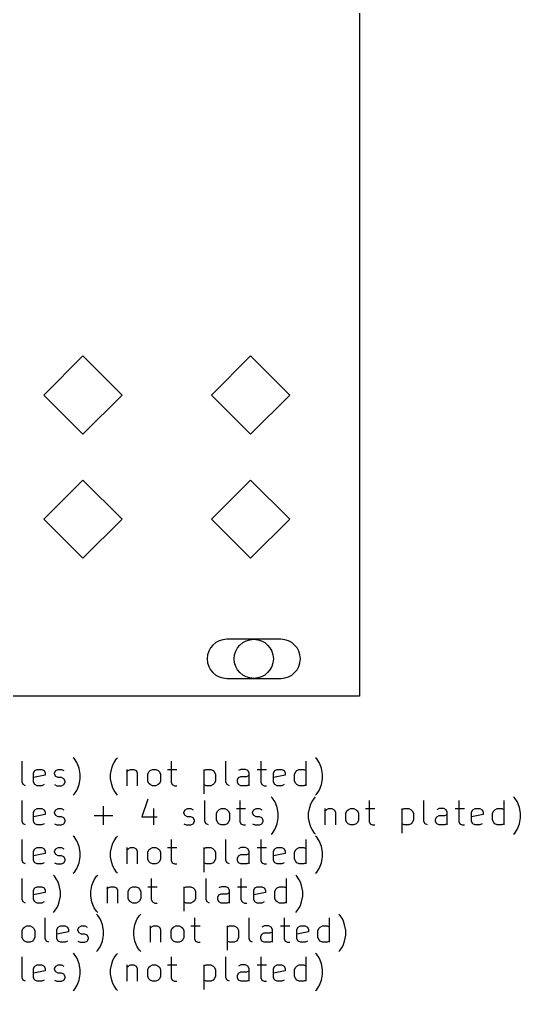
# Model space of a CAD drawing. Extents: x -0.08 to 3.32, y -0.95 to 5.06.
# Drawn here: x 1.706 to 3.319, y -0.949 to 2.18 of the extents above; entities that cross this region are included whole.
import ezdxf

# ---------------------------------------------------------------- set-up
doc = ezdxf.new("R2010")
doc.units = 0
doc.header["$MEASUREMENT"] = 0
doc.layers.add('BLACK', color=7, linetype='CONTINUOUS')

msp = doc.modelspace()

# ---------------------------------------------------------------- linework, layer by layer
at = {"layer": 'BLACK', "linetype": 'CONTINUOUS'}
for p, q in [((2.8, 5.06), (2.8, 0)), ((1.9099, 1.096), (1.7839, 0.97)), ((2.0359, 0.97), (1.9099, 1.096)), ((2.4499, 1.096), (2.3239, 0.97)), ((2.5759, 0.97), (2.4499, 1.096)), ((1.7839, 0.97), (1.9099, 0.844)), ((1.9099, 0.844), (2.0359, 0.97)), ((2.3239, 0.97), (2.4499, 0.844)), ((2.4499, 0.844), (2.5759, 0.97)), ((1.9099, 0.696), (1.7839, 0.57)), ((2.0359, 0.57), (1.9099, 0.696)), ((2.4499, 0.696), (2.3239, 0.57)), ((2.5759, 0.57), (2.4499, 0.696)), ((1.7839, 0.57), (1.9099, 0.444)), ((1.9099, 0.444), (2.0359, 0.57)), ((2.3239, 0.57), (2.4499, 0.444)), ((2.4499, 0.444), (2.5759, 0.57)), ((2.547, 0.183), (2.373, 0.183)), ((2.373, 0.057), (2.547, 0.057)), ((2.8, 0), (0, 0)), ((1.714, -0.2777), (1.714, -0.2102)), ((1.8827, -0.2027), (1.879, -0.199)), ((1.8902, -0.214), (1.8827, -0.2027)), ((1.894, -0.2215), (1.8902, -0.214)), ((2.0064, -0.2215), (2.0102, -0.214)), ((2.0102, -0.214), (2.0177, -0.2027)), ((2.0177, -0.2027), (2.0214, -0.199)), ((2.1939, -0.2102), (2.1939, -0.2777)), ((2.3702, -0.2777), (2.3702, -0.2102)), ((2.4826, -0.2102), (2.4826, -0.2777)), ((2.6289, -0.289), (2.6289, -0.2102)), ((2.6626, -0.2027), (2.6589, -0.199)), ((2.6701, -0.214), (2.6626, -0.2027)), ((2.6739, -0.2215), (2.6701, -0.214)), ((1.7515, -0.2477), (1.7552, -0.2402)), ((1.7515, -0.2777), (1.7515, -0.2477)), ((1.7552, -0.2402), (1.7627, -0.2365)), ((1.7627, -0.2365), (1.7777, -0.2365)), ((1.7777, -0.2365), (1.7852, -0.2402)), ((1.7852, -0.2402), (1.789, -0.2477)), ((1.789, -0.2477), (1.789, -0.2552)), ((1.819, -0.2477), (1.8227, -0.2402)), ((1.819, -0.2515), (1.819, -0.2477)), ((1.8227, -0.2402), (1.8302, -0.2365)), ((1.8302, -0.2365), (1.8415, -0.2365)), ((1.8415, -0.2365), (1.849, -0.2402)), ((1.8977, -0.2327), (1.894, -0.2215)), ((1.9015, -0.2515), (1.8977, -0.2327)), ((1.9989, -0.2515), (2.0027, -0.2327)), ((2.0027, -0.2327), (2.0064, -0.2215)), ((2.0514, -0.2365), (2.0514, -0.289)), ((2.0514, -0.244), (2.0552, -0.2402)), ((2.0552, -0.2402), (2.0627, -0.2365)), ((2.0627, -0.2365), (2.0739, -0.2365)), ((2.0739, -0.2365), (2.0814, -0.2402)), ((2.0814, -0.2402), (2.0852, -0.2477)), ((2.0852, -0.2477), (2.0852, -0.289)), ((2.1189, -0.2515), (2.1227, -0.244)), ((2.1227, -0.244), (2.1264, -0.2402)), ((2.1264, -0.2402), (2.1339, -0.2365)), ((2.1339, -0.2365), (2.1452, -0.2365)), ((2.1452, -0.2365), (2.1527, -0.2402)), ((2.1527, -0.2402), (2.1564, -0.244)), ((2.1564, -0.244), (2.1602, -0.2515)), ((2.1827, -0.2365), (2.2127, -0.2365)), ((2.2989, -0.2365), (2.2989, -0.3152)), ((2.2989, -0.2402), (2.3064, -0.2365)), ((2.3064, -0.2365), (2.3214, -0.2365)), ((2.3214, -0.2365), (2.3289, -0.2402)), ((2.3289, -0.2402), (2.3327, -0.244)), ((2.3327, -0.244), (2.3364, -0.2515)), ((2.4189, -0.2365), (2.4114, -0.2402)), ((2.4339, -0.2365), (2.4189, -0.2365)), ((2.4414, -0.2402), (2.4339, -0.2365)), ((2.4451, -0.2477), (2.4414, -0.2402)), ((2.4451, -0.289), (2.4451, -0.2477)), ((2.4714, -0.2365), (2.5014, -0.2365)), ((2.5239, -0.2477), (2.5276, -0.2402)), ((2.5239, -0.2777), (2.5239, -0.2477)), ((2.5276, -0.2402), (2.5351, -0.2365)), ((2.5351, -0.2365), (2.5501, -0.2365)), ((2.5501, -0.2365), (2.5576, -0.2402)), ((2.5576, -0.2402), (2.5614, -0.2477)), ((2.5614, -0.2477), (2.5614, -0.2552)), ((2.5914, -0.2515), (2.5951, -0.244)), ((2.5951, -0.244), (2.5989, -0.2402)), ((2.5989, -0.2402), (2.6064, -0.2365)), ((2.6064, -0.2365), (2.6214, -0.2365)), ((2.6214, -0.2365), (2.6289, -0.2402)), ((2.6776, -0.2327), (2.6739, -0.2215)), ((2.6814, -0.2515), (2.6776, -0.2327)), ((1.7177, -0.2852), (1.714, -0.2777)), ((1.789, -0.2552), (1.7515, -0.2627)), ((1.7552, -0.2852), (1.7515, -0.2777)), ((1.8227, -0.259), (1.819, -0.2515)), ((1.8302, -0.2627), (1.8227, -0.259)), ((1.8415, -0.2627), (1.8302, -0.2627)), ((1.849, -0.2665), (1.8415, -0.2627)), ((1.8527, -0.274), (1.849, -0.2665)), ((1.849, -0.2852), (1.8527, -0.2777)), ((1.8527, -0.2777), (1.8527, -0.274)), ((1.8977, -0.2852), (1.9015, -0.2665)), ((1.9015, -0.2665), (1.9015, -0.2515)), ((1.9989, -0.2665), (1.9989, -0.2515)), ((2.0027, -0.2852), (1.9989, -0.2665)), ((2.1189, -0.274), (2.1189, -0.2515)), ((2.1227, -0.2815), (2.1189, -0.274)), ((2.1264, -0.2852), (2.1227, -0.2815)), ((2.1564, -0.2815), (2.1527, -0.2852)), ((2.1602, -0.274), (2.1564, -0.2815)), ((2.1602, -0.2515), (2.1602, -0.274)), ((2.1939, -0.2777), (2.1977, -0.2852)), ((2.3327, -0.2815), (2.3289, -0.2852)), ((2.3364, -0.274), (2.3327, -0.2815)), ((2.3364, -0.2515), (2.3364, -0.274)), ((2.3739, -0.2852), (2.3702, -0.2777)), ((2.4076, -0.2702), (2.4114, -0.2627)), ((2.4076, -0.2777), (2.4076, -0.2702)), ((2.4114, -0.2852), (2.4076, -0.2777)), ((2.4114, -0.2627), (2.4189, -0.259)), ((2.4189, -0.259), (2.4376, -0.259)), ((2.4376, -0.259), (2.4451, -0.2552)), ((2.4826, -0.2777), (2.4864, -0.2852)), ((2.5614, -0.2552), (2.5239, -0.2627)), ((2.5276, -0.2852), (2.5239, -0.2777)), ((2.5914, -0.274), (2.5914, -0.2515)), ((2.5951, -0.2815), (2.5914, -0.274)), ((2.5989, -0.2852), (2.5951, -0.2815)), ((2.6776, -0.2852), (2.6814, -0.2665)), ((2.6814, -0.2665), (2.6814, -0.2515)), ((1.7252, -0.289), (1.7177, -0.2852)), ((1.7627, -0.289), (1.7552, -0.2852)), ((1.7777, -0.289), (1.7627, -0.289)), ((1.7852, -0.2852), (1.7777, -0.289)), ((1.819, -0.2852), (1.8265, -0.289)), ((1.8265, -0.289), (1.8415, -0.289)), ((1.8415, -0.289), (1.849, -0.2852)), ((1.8827, -0.3152), (1.8902, -0.304)), ((1.8902, -0.304), (1.894, -0.2965)), ((1.894, -0.2965), (1.8977, -0.2852)), ((2.0064, -0.2965), (2.0027, -0.2852)), ((2.0102, -0.304), (2.0064, -0.2965)), ((2.0177, -0.3152), (2.0102, -0.304)), ((2.1339, -0.289), (2.1264, -0.2852)), ((2.1452, -0.289), (2.1339, -0.289)), ((2.1527, -0.2852), (2.1452, -0.289)), ((2.1977, -0.2852), (2.2052, -0.289)), ((2.2052, -0.289), (2.2127, -0.289)), ((2.3064, -0.289), (2.2989, -0.2852)), ((2.3214, -0.289), (2.3064, -0.289)), ((2.3289, -0.2852), (2.3214, -0.289)), ((2.3814, -0.289), (2.3739, -0.2852)), ((2.4189, -0.289), (2.4114, -0.2852)), ((2.4376, -0.289), (2.4189, -0.289)), ((2.4451, -0.2852), (2.4376, -0.289)), ((2.4864, -0.2852), (2.4939, -0.289)), ((2.4939, -0.289), (2.5014, -0.289)), ((2.5351, -0.289), (2.5276, -0.2852)), ((2.5501, -0.289), (2.5351, -0.289)), ((2.5576, -0.2852), (2.5501, -0.289)), ((2.6064, -0.289), (2.5989, -0.2852)), ((2.6214, -0.289), (2.6064, -0.289)), ((2.6289, -0.2852), (2.6214, -0.289)), ((2.6626, -0.3152), (2.6701, -0.304)), ((2.6701, -0.304), (2.6739, -0.2965)), ((2.6739, -0.2965), (2.6776, -0.2852)), ((1.714, -0.4037), (1.714, -0.3362)), ((1.879, -0.319), (1.8827, -0.3152)), ((2.0214, -0.319), (2.0177, -0.3152)), ((2.1189, -0.3325), (2.1002, -0.3887)), ((2.3027, -0.4037), (2.3027, -0.3362)), ((2.4151, -0.3362), (2.4151, -0.4037)), ((2.5201, -0.3287), (2.5164, -0.325)), ((2.5276, -0.34), (2.5201, -0.3287)), ((2.5314, -0.3475), (2.5276, -0.34)), ((2.6439, -0.3475), (2.6476, -0.34)), ((2.6476, -0.34), (2.6551, -0.3287)), ((2.6551, -0.3287), (2.6589, -0.325)), ((2.6589, -0.319), (2.6626, -0.3152)), ((2.8313, -0.3362), (2.8313, -0.4037)), ((3.0076, -0.4037), (3.0076, -0.3362)), ((3.1201, -0.3362), (3.1201, -0.4037)), ((3.2663, -0.415), (3.2663, -0.3362)), ((3.3, -0.3287), (3.2963, -0.325)), ((3.3075, -0.34), (3.3, -0.3287)), ((3.3113, -0.3475), (3.3075, -0.34)), ((1.7515, -0.3737), (1.7552, -0.3662)), ((1.7515, -0.4037), (1.7515, -0.3737)), ((1.7552, -0.3662), (1.7627, -0.3625)), ((1.7627, -0.3625), (1.7777, -0.3625)), ((1.7777, -0.3625), (1.7852, -0.3662)), ((1.7852, -0.3662), (1.789, -0.3737)), ((1.789, -0.3737), (1.789, -0.3812)), ((1.819, -0.3737), (1.8227, -0.3662)), ((1.819, -0.3775), (1.819, -0.3737)), ((1.8227, -0.3662), (1.8302, -0.3625)), ((1.8302, -0.3625), (1.8415, -0.3625)), ((1.8415, -0.3625), (1.849, -0.3662)), ((1.9764, -0.415), (1.9764, -0.355)), ((2.1377, -0.3625), (2.1377, -0.415)), ((2.2352, -0.3737), (2.2389, -0.3662)), ((2.2352, -0.3775), (2.2352, -0.3737)), ((2.2389, -0.3662), (2.2464, -0.3625)), ((2.2464, -0.3625), (2.2577, -0.3625)), ((2.2577, -0.3625), (2.2652, -0.3662)), ((2.3402, -0.3775), (2.3439, -0.37)), ((2.3439, -0.37), (2.3477, -0.3662)), ((2.3477, -0.3662), (2.3552, -0.3625)), ((2.3552, -0.3625), (2.3664, -0.3625)), ((2.3664, -0.3625), (2.3739, -0.3662)), ((2.3739, -0.3662), (2.3776, -0.37)), ((2.3776, -0.37), (2.3814, -0.3775)), ((2.4039, -0.3625), (2.4339, -0.3625)), ((2.4564, -0.3737), (2.4601, -0.3662)), ((2.4564, -0.3775), (2.4564, -0.3737)), ((2.4601, -0.3662), (2.4676, -0.3625)), ((2.4676, -0.3625), (2.4789, -0.3625)), ((2.4789, -0.3625), (2.4864, -0.3662)), ((2.5351, -0.3587), (2.5314, -0.3475)), ((2.5389, -0.3775), (2.5351, -0.3587)), ((2.6364, -0.3775), (2.6401, -0.3587)), ((2.6401, -0.3587), (2.6439, -0.3475)), ((2.6889, -0.3625), (2.6889, -0.415)), ((2.6889, -0.37), (2.6926, -0.3662)), ((2.6926, -0.3662), (2.7001, -0.3625)), ((2.7001, -0.3625), (2.7114, -0.3625)), ((2.7114, -0.3625), (2.7189, -0.3662)), ((2.7189, -0.3662), (2.7226, -0.3737)), ((2.7226, -0.3737), (2.7226, -0.415)), ((2.7564, -0.3775), (2.7601, -0.37)), ((2.7601, -0.37), (2.7639, -0.3662)), ((2.7639, -0.3662), (2.7714, -0.3625)), ((2.7714, -0.3625), (2.7826, -0.3625)), ((2.7826, -0.3625), (2.7901, -0.3662)), ((2.7901, -0.3662), (2.7938, -0.37)), ((2.7938, -0.37), (2.7976, -0.3775)), ((2.8201, -0.3625), (2.8501, -0.3625)), ((2.9363, -0.3625), (2.9363, -0.4412)), ((2.9363, -0.3662), (2.9438, -0.3625)), ((2.9438, -0.3625), (2.9588, -0.3625)), ((2.9588, -0.3625), (2.9663, -0.3662)), ((2.9663, -0.3662), (2.9701, -0.37)), ((2.9701, -0.37), (2.9738, -0.3775)), ((3.0563, -0.3625), (3.0488, -0.3662)), ((3.0713, -0.3625), (3.0563, -0.3625)), ((3.0788, -0.3662), (3.0713, -0.3625)), ((3.0826, -0.3737), (3.0788, -0.3662)), ((3.0826, -0.415), (3.0826, -0.3737)), ((3.1088, -0.3625), (3.1388, -0.3625)), ((3.1613, -0.3737), (3.1651, -0.3662)), ((3.1613, -0.4037), (3.1613, -0.3737)), ((3.1651, -0.3662), (3.1726, -0.3625)), ((3.1726, -0.3625), (3.1875, -0.3625)), ((3.1875, -0.3625), (3.195, -0.3662)), ((3.195, -0.3662), (3.1988, -0.3737)), ((3.1988, -0.3737), (3.1988, -0.3812)), ((3.2288, -0.3775), (3.2325, -0.37)), ((3.2325, -0.37), (3.2363, -0.3662)), ((3.2363, -0.3662), (3.2438, -0.3625)), ((3.2438, -0.3625), (3.2588, -0.3625)), ((3.2588, -0.3625), (3.2663, -0.3662)), ((3.315, -0.3587), (3.3113, -0.3475)), ((3.3188, -0.3775), (3.315, -0.3587)), ((1.7177, -0.4112), (1.714, -0.4037)), ((1.789, -0.3812), (1.7515, -0.3887)), ((1.7552, -0.4112), (1.7515, -0.4037)), ((1.8227, -0.385), (1.819, -0.3775)), ((1.8302, -0.3887), (1.8227, -0.385)), ((1.8415, -0.3887), (1.8302, -0.3887)), ((1.849, -0.3925), (1.8415, -0.3887)), ((1.8527, -0.4), (1.849, -0.3925)), ((1.849, -0.4112), (1.8527, -0.4037)), ((1.8527, -0.4037), (1.8527, -0.4)), ((1.9465, -0.385), (2.0064, -0.385)), ((2.1002, -0.3887), (2.1489, -0.3887)), ((2.2389, -0.385), (2.2352, -0.3775)), ((2.2464, -0.3887), (2.2389, -0.385)), ((2.2577, -0.3887), (2.2464, -0.3887)), ((2.2652, -0.3925), (2.2577, -0.3887)), ((2.2689, -0.4), (2.2652, -0.3925)), ((2.2652, -0.4112), (2.2689, -0.4037)), ((2.2689, -0.4037), (2.2689, -0.4)), ((2.3064, -0.4112), (2.3027, -0.4037)), ((2.3402, -0.4), (2.3402, -0.3775)), ((2.3439, -0.4075), (2.3402, -0.4)), ((2.3814, -0.4), (2.3776, -0.4075)), ((2.3814, -0.3775), (2.3814, -0.4)), ((2.4151, -0.4037), (2.4189, -0.4112)), ((2.4601, -0.385), (2.4564, -0.3775)), ((2.4676, -0.3887), (2.4601, -0.385)), ((2.4789, -0.3887), (2.4676, -0.3887)), ((2.4864, -0.3925), (2.4789, -0.3887)), ((2.4901, -0.4), (2.4864, -0.3925)), ((2.4864, -0.4112), (2.4901, -0.4037)), ((2.4901, -0.4037), (2.4901, -0.4)), ((2.5351, -0.4112), (2.5389, -0.3925)), ((2.5389, -0.3925), (2.5389, -0.3775)), ((2.6364, -0.3925), (2.6364, -0.3775)), ((2.6401, -0.4112), (2.6364, -0.3925)), ((2.7564, -0.4), (2.7564, -0.3775)), ((2.7601, -0.4075), (2.7564, -0.4)), ((2.7976, -0.4), (2.7938, -0.4075)), ((2.7976, -0.3775), (2.7976, -0.4)), ((2.8313, -0.4037), (2.8351, -0.4112)), ((2.9738, -0.4), (2.9701, -0.4075)), ((2.9738, -0.3775), (2.9738, -0.4)), ((3.0113, -0.4112), (3.0076, -0.4037)), ((3.0451, -0.3962), (3.0488, -0.3887)), ((3.0451, -0.4037), (3.0451, -0.3962)), ((3.0488, -0.4112), (3.0451, -0.4037)), ((3.0488, -0.3887), (3.0563, -0.385)), ((3.0563, -0.385), (3.0751, -0.385)), ((3.0751, -0.385), (3.0826, -0.3812)), ((3.1201, -0.4037), (3.1238, -0.4112)), ((3.1988, -0.3812), (3.1613, -0.3887)), ((3.1651, -0.4112), (3.1613, -0.4037)), ((3.2288, -0.4), (3.2288, -0.3775)), ((3.2325, -0.4075), (3.2288, -0.4)), ((3.315, -0.4112), (3.3188, -0.3925)), ((3.3188, -0.3925), (3.3188, -0.3775)), ((1.7252, -0.415), (1.7177, -0.4112)), ((1.7627, -0.415), (1.7552, -0.4112)), ((1.7777, -0.415), (1.7627, -0.415)), ((1.7852, -0.4112), (1.7777, -0.415)), ((1.819, -0.4112), (1.8265, -0.415)), ((1.8265, -0.415), (1.8415, -0.415)), ((1.8415, -0.415), (1.849, -0.4112)), ((2.2352, -0.4112), (2.2427, -0.415)), ((2.2427, -0.415), (2.2577, -0.415)), ((2.2577, -0.415), (2.2652, -0.4112)), ((2.3139, -0.415), (2.3064, -0.4112)), ((2.3477, -0.4112), (2.3439, -0.4075)), ((2.3552, -0.415), (2.3477, -0.4112)), ((2.3664, -0.415), (2.3552, -0.415)), ((2.3739, -0.4112), (2.3664, -0.415)), ((2.3776, -0.4075), (2.3739, -0.4112)), ((2.4189, -0.4112), (2.4264, -0.415)), ((2.4264, -0.415), (2.4339, -0.415)), ((2.4564, -0.4112), (2.4639, -0.415)), ((2.4639, -0.415), (2.4789, -0.415)), ((2.4789, -0.415), (2.4864, -0.4112)), ((2.5201, -0.4412), (2.5276, -0.43)), ((2.5276, -0.43), (2.5314, -0.4225)), ((2.5314, -0.4225), (2.5351, -0.4112)), ((2.6439, -0.4225), (2.6401, -0.4112)), ((2.6476, -0.43), (2.6439, -0.4225)), ((2.6551, -0.4412), (2.6476, -0.43)), ((2.7639, -0.4112), (2.7601, -0.4075)), ((2.7714, -0.415), (2.7639, -0.4112)), ((2.7826, -0.415), (2.7714, -0.415)), ((2.7901, -0.4112), (2.7826, -0.415)), ((2.7938, -0.4075), (2.7901, -0.4112)), ((2.8351, -0.4112), (2.8426, -0.415)), ((2.8426, -0.415), (2.8501, -0.415)), ((2.9438, -0.415), (2.9363, -0.4112)), ((2.9588, -0.415), (2.9438, -0.415)), ((2.9663, -0.4112), (2.9588, -0.415)), ((2.9701, -0.4075), (2.9663, -0.4112)), ((3.0188, -0.415), (3.0113, -0.4112)), ((3.0563, -0.415), (3.0488, -0.4112)), ((3.0751, -0.415), (3.0563, -0.415)), ((3.0826, -0.4112), (3.0751, -0.415)), ((3.1238, -0.4112), (3.1313, -0.415)), ((3.1313, -0.415), (3.1388, -0.415)), ((3.1726, -0.415), (3.1651, -0.4112)), ((3.1875, -0.415), (3.1726, -0.415)), ((3.195, -0.4112), (3.1875, -0.415)), ((3.2363, -0.4112), (3.2325, -0.4075)), ((3.2438, -0.415), (3.2363, -0.4112)), ((3.2588, -0.415), (3.2438, -0.415)), ((3.2663, -0.4112), (3.2588, -0.415)), ((3.3, -0.4412), (3.3075, -0.43)), ((3.3075, -0.43), (3.3113, -0.4225)), ((3.3113, -0.4225), (3.315, -0.4112)), ((1.714, -0.5297), (1.714, -0.4622)), ((1.8827, -0.4547), (1.879, -0.4509)), ((1.8902, -0.4659), (1.8827, -0.4547)), ((1.894, -0.4734), (1.8902, -0.4659)), ((2.0064, -0.4734), (2.0102, -0.4659)), ((2.0102, -0.4659), (2.0177, -0.4547)), ((2.0177, -0.4547), (2.0214, -0.4509)), ((2.1939, -0.4622), (2.1939, -0.5297)), ((2.3702, -0.5297), (2.3702, -0.4622)), ((2.4826, -0.4622), (2.4826, -0.5297)), ((2.5164, -0.445), (2.5201, -0.4412)), ((2.6289, -0.5409), (2.6289, -0.4622)), ((2.6589, -0.445), (2.6551, -0.4412)), ((2.6626, -0.4547), (2.6589, -0.4509)), ((2.6701, -0.4659), (2.6626, -0.4547)), ((2.6739, -0.4734), (2.6701, -0.4659)), ((3.2963, -0.445), (3.3, -0.4412)), ((1.7515, -0.4997), (1.7552, -0.4922)), ((1.7515, -0.5297), (1.7515, -0.4997)), ((1.7552, -0.4922), (1.7627, -0.4884)), ((1.7627, -0.4884), (1.7777, -0.4884)), ((1.7777, -0.4884), (1.7852, -0.4922)), ((1.7852, -0.4922), (1.789, -0.4997)), ((1.789, -0.4997), (1.789, -0.5072)), ((1.819, -0.4997), (1.8227, -0.4922)), ((1.819, -0.5034), (1.819, -0.4997)), ((1.8227, -0.4922), (1.8302, -0.4884)), ((1.8302, -0.4884), (1.8415, -0.4884)), ((1.8415, -0.4884), (1.849, -0.4922)), ((1.8977, -0.4847), (1.894, -0.4734)), ((1.9015, -0.5034), (1.8977, -0.4847)), ((1.9989, -0.5034), (2.0027, -0.4847)), ((2.0027, -0.4847), (2.0064, -0.4734)), ((2.0514, -0.4884), (2.0514, -0.5409)), ((2.0514, -0.4959), (2.0552, -0.4922)), ((2.0552, -0.4922), (2.0627, -0.4884)), ((2.0627, -0.4884), (2.0739, -0.4884)), ((2.0739, -0.4884), (2.0814, -0.4922)), ((2.0814, -0.4922), (2.0852, -0.4997)), ((2.0852, -0.4997), (2.0852, -0.5409)), ((2.1189, -0.5034), (2.1227, -0.4959)), ((2.1227, -0.4959), (2.1264, -0.4922)), ((2.1264, -0.4922), (2.1339, -0.4884)), ((2.1339, -0.4884), (2.1452, -0.4884)), ((2.1452, -0.4884), (2.1527, -0.4922)), ((2.1527, -0.4922), (2.1564, -0.4959)), ((2.1564, -0.4959), (2.1602, -0.5034)), ((2.1827, -0.4884), (2.2127, -0.4884)), ((2.2989, -0.4884), (2.2989, -0.5672)), ((2.2989, -0.4922), (2.3064, -0.4884)), ((2.3064, -0.4884), (2.3214, -0.4884)), ((2.3214, -0.4884), (2.3289, -0.4922)), ((2.3289, -0.4922), (2.3327, -0.4959)), ((2.3327, -0.4959), (2.3364, -0.5034)), ((2.4189, -0.4884), (2.4114, -0.4922)), ((2.4339, -0.4884), (2.4189, -0.4884)), ((2.4414, -0.4922), (2.4339, -0.4884)), ((2.4451, -0.4997), (2.4414, -0.4922)), ((2.4451, -0.5409), (2.4451, -0.4997)), ((2.4714, -0.4884), (2.5014, -0.4884)), ((2.5239, -0.4997), (2.5276, -0.4922)), ((2.5239, -0.5297), (2.5239, -0.4997)), ((2.5276, -0.4922), (2.5351, -0.4884)), ((2.5351, -0.4884), (2.5501, -0.4884)), ((2.5501, -0.4884), (2.5576, -0.4922)), ((2.5576, -0.4922), (2.5614, -0.4997)), ((2.5614, -0.4997), (2.5614, -0.5072)), ((2.5914, -0.5034), (2.5951, -0.4959)), ((2.5951, -0.4959), (2.5989, -0.4922)), ((2.5989, -0.4922), (2.6064, -0.4884)), ((2.6064, -0.4884), (2.6214, -0.4884)), ((2.6214, -0.4884), (2.6289, -0.4922)), ((2.6776, -0.4847), (2.6739, -0.4734)), ((2.6814, -0.5034), (2.6776, -0.4847)), ((1.7177, -0.5372), (1.714, -0.5297)), ((1.789, -0.5072), (1.7515, -0.5147)), ((1.7552, -0.5372), (1.7515, -0.5297)), ((1.8227, -0.5109), (1.819, -0.5034)), ((1.8302, -0.5147), (1.8227, -0.5109)), ((1.8415, -0.5147), (1.8302, -0.5147)), ((1.849, -0.5184), (1.8415, -0.5147)), ((1.8527, -0.5259), (1.849, -0.5184)), ((1.849, -0.5372), (1.8527, -0.5297)), ((1.8527, -0.5297), (1.8527, -0.5259)), ((1.8977, -0.5372), (1.9015, -0.5184)), ((1.9015, -0.5184), (1.9015, -0.5034)), ((1.9989, -0.5184), (1.9989, -0.5034)), ((2.0027, -0.5372), (1.9989, -0.5184)), ((2.1189, -0.5259), (2.1189, -0.5034)), ((2.1227, -0.5334), (2.1189, -0.5259)), ((2.1602, -0.5259), (2.1564, -0.5334)), ((2.1602, -0.5034), (2.1602, -0.5259)), ((2.1939, -0.5297), (2.1977, -0.5372)), ((2.3364, -0.5259), (2.3327, -0.5334)), ((2.3364, -0.5034), (2.3364, -0.5259)), ((2.3739, -0.5372), (2.3702, -0.5297)), ((2.4076, -0.5222), (2.4114, -0.5147)), ((2.4076, -0.5297), (2.4076, -0.5222)), ((2.4114, -0.5372), (2.4076, -0.5297)), ((2.4114, -0.5147), (2.4189, -0.5109)), ((2.4189, -0.5109), (2.4376, -0.5109)), ((2.4376, -0.5109), (2.4451, -0.5072)), ((2.4826, -0.5297), (2.4864, -0.5372)), ((2.5614, -0.5072), (2.5239, -0.5147)), ((2.5276, -0.5372), (2.5239, -0.5297)), ((2.5914, -0.5259), (2.5914, -0.5034)), ((2.5951, -0.5334), (2.5914, -0.5259)), ((2.6776, -0.5372), (2.6814, -0.5184)), ((2.6814, -0.5184), (2.6814, -0.5034)), ((1.7252, -0.5409), (1.7177, -0.5372)), ((1.7627, -0.5409), (1.7552, -0.5372)), ((1.7777, -0.5409), (1.7627, -0.5409)), ((1.7852, -0.5372), (1.7777, -0.5409)), ((1.819, -0.5372), (1.8265, -0.5409)), ((1.8265, -0.5409), (1.8415, -0.5409)), ((1.8415, -0.5409), (1.849, -0.5372)), ((1.8827, -0.5672), (1.8902, -0.5559)), ((1.8902, -0.5559), (1.894, -0.5484)), ((1.894, -0.5484), (1.8977, -0.5372)), ((2.0064, -0.5484), (2.0027, -0.5372)), ((2.0102, -0.5559), (2.0064, -0.5484)), ((2.0177, -0.5672), (2.0102, -0.5559)), ((2.1264, -0.5372), (2.1227, -0.5334)), ((2.1339, -0.5409), (2.1264, -0.5372)), ((2.1452, -0.5409), (2.1339, -0.5409)), ((2.1527, -0.5372), (2.1452, -0.5409)), ((2.1564, -0.5334), (2.1527, -0.5372)), ((2.1977, -0.5372), (2.2052, -0.5409)), ((2.2052, -0.5409), (2.2127, -0.5409)), ((2.3064, -0.5409), (2.2989, -0.5372)), ((2.3214, -0.5409), (2.3064, -0.5409)), ((2.3289, -0.5372), (2.3214, -0.5409)), ((2.3327, -0.5334), (2.3289, -0.5372)), ((2.3814, -0.5409), (2.3739, -0.5372)), ((2.4189, -0.5409), (2.4114, -0.5372)), ((2.4376, -0.5409), (2.4189, -0.5409)), ((2.4451, -0.5372), (2.4376, -0.5409)), ((2.4864, -0.5372), (2.4939, -0.5409)), ((2.4939, -0.5409), (2.5014, -0.5409)), ((2.5351, -0.5409), (2.5276, -0.5372)), ((2.5501, -0.5409), (2.5351, -0.5409)), ((2.5576, -0.5372), (2.5501, -0.5409)), ((2.5989, -0.5372), (2.5951, -0.5334)), ((2.6064, -0.5409), (2.5989, -0.5372)), ((2.6214, -0.5409), (2.6064, -0.5409)), ((2.6289, -0.5372), (2.6214, -0.5409)), ((2.6626, -0.5672), (2.6701, -0.5559)), ((2.6701, -0.5559), (2.6739, -0.5484)), ((2.6739, -0.5484), (2.6776, -0.5372)), ((1.714, -0.6557), (1.714, -0.5882)), ((1.819, -0.5807), (1.8152, -0.5769)), ((1.8265, -0.5919), (1.819, -0.5807)), ((1.8302, -0.5994), (1.8265, -0.5919)), ((1.879, -0.5709), (1.8827, -0.5672)), ((1.9427, -0.5994), (1.9465, -0.5919)), ((1.9465, -0.5919), (1.954, -0.5807)), ((1.954, -0.5807), (1.9577, -0.5769)), ((2.0214, -0.5709), (2.0177, -0.5672)), ((2.1302, -0.5882), (2.1302, -0.6557)), ((2.3064, -0.6557), (2.3064, -0.5882)), ((2.4189, -0.5882), (2.4189, -0.6557)), ((2.5651, -0.6669), (2.5651, -0.5882)), ((2.5989, -0.5807), (2.5951, -0.5769)), ((2.6064, -0.5919), (2.5989, -0.5807)), ((2.6101, -0.5994), (2.6064, -0.5919)), ((2.6589, -0.5709), (2.6626, -0.5672)), ((1.7515, -0.6257), (1.7552, -0.6182)), ((1.7515, -0.6557), (1.7515, -0.6257)), ((1.7552, -0.6182), (1.7627, -0.6144)), ((1.7627, -0.6144), (1.7777, -0.6144)), ((1.7777, -0.6144), (1.7852, -0.6182)), ((1.7852, -0.6182), (1.789, -0.6257)), ((1.789, -0.6257), (1.789, -0.6332)), ((1.834, -0.6107), (1.8302, -0.5994)), ((1.8377, -0.6294), (1.834, -0.6107)), ((1.9352, -0.6294), (1.939, -0.6107)), ((1.939, -0.6107), (1.9427, -0.5994)), ((1.9877, -0.6144), (1.9877, -0.6669)), ((1.9877, -0.6219), (1.9914, -0.6182)), ((1.9914, -0.6182), (1.9989, -0.6144)), ((1.9989, -0.6144), (2.0102, -0.6144)), ((2.0102, -0.6144), (2.0177, -0.6182)), ((2.0177, -0.6182), (2.0214, -0.6257)), ((2.0214, -0.6257), (2.0214, -0.6669)), ((2.0552, -0.6294), (2.0589, -0.6219)), ((2.0589, -0.6219), (2.0627, -0.6182)), ((2.0627, -0.6182), (2.0702, -0.6144)), ((2.0702, -0.6144), (2.0814, -0.6144)), ((2.0814, -0.6144), (2.0889, -0.6182)), ((2.0889, -0.6182), (2.0927, -0.6219)), ((2.0927, -0.6219), (2.0964, -0.6294)), ((2.1189, -0.6144), (2.1489, -0.6144)), ((2.2352, -0.6144), (2.2352, -0.6932)), ((2.2352, -0.6182), (2.2427, -0.6144)), ((2.2427, -0.6144), (2.2577, -0.6144)), ((2.2577, -0.6144), (2.2652, -0.6182)), ((2.2652, -0.6182), (2.2689, -0.6219)), ((2.2689, -0.6219), (2.2727, -0.6294)), ((2.3552, -0.6144), (2.3477, -0.6182)), ((2.3702, -0.6144), (2.3552, -0.6144)), ((2.3776, -0.6182), (2.3702, -0.6144)), ((2.3814, -0.6257), (2.3776, -0.6182)), ((2.3814, -0.6669), (2.3814, -0.6257)), ((2.4076, -0.6144), (2.4376, -0.6144)), ((2.4601, -0.6257), (2.4639, -0.6182)), ((2.4601, -0.6557), (2.4601, -0.6257)), ((2.4639, -0.6182), (2.4714, -0.6144)), ((2.4714, -0.6144), (2.4864, -0.6144)), ((2.4864, -0.6144), (2.4939, -0.6182)), ((2.4939, -0.6182), (2.4976, -0.6257)), ((2.4976, -0.6257), (2.4976, -0.6332)), ((2.5276, -0.6294), (2.5314, -0.6219)), ((2.5314, -0.6219), (2.5351, -0.6182)), ((2.5351, -0.6182), (2.5426, -0.6144)), ((2.5426, -0.6144), (2.5576, -0.6144)), ((2.5576, -0.6144), (2.5651, -0.6182)), ((2.6139, -0.6107), (2.6101, -0.5994)), ((2.6176, -0.6294), (2.6139, -0.6107)), ((1.7177, -0.6632), (1.714, -0.6557)), ((1.789, -0.6332), (1.7515, -0.6407)), ((1.7552, -0.6632), (1.7515, -0.6557)), ((1.834, -0.6632), (1.8377, -0.6444)), ((1.8377, -0.6444), (1.8377, -0.6294)), ((1.9352, -0.6444), (1.9352, -0.6294)), ((1.939, -0.6632), (1.9352, -0.6444)), ((2.0552, -0.6519), (2.0552, -0.6294)), ((2.0589, -0.6594), (2.0552, -0.6519)), ((2.0964, -0.6519), (2.0927, -0.6594)), ((2.0964, -0.6294), (2.0964, -0.6519)), ((2.1302, -0.6557), (2.1339, -0.6632)), ((2.2727, -0.6519), (2.2689, -0.6594)), ((2.2727, -0.6294), (2.2727, -0.6519)), ((2.3102, -0.6632), (2.3064, -0.6557)), ((2.3439, -0.6482), (2.3477, -0.6407)), ((2.3439, -0.6557), (2.3439, -0.6482)), ((2.3477, -0.6632), (2.3439, -0.6557)), ((2.3477, -0.6407), (2.3552, -0.6369)), ((2.3552, -0.6369), (2.3739, -0.6369)), ((2.3739, -0.6369), (2.3814, -0.6332)), ((2.4189, -0.6557), (2.4226, -0.6632)), ((2.4976, -0.6332), (2.4601, -0.6407)), ((2.4639, -0.6632), (2.4601, -0.6557)), ((2.5276, -0.6519), (2.5276, -0.6294)), ((2.5314, -0.6594), (2.5276, -0.6519)), ((2.6139, -0.6632), (2.6176, -0.6444)), ((2.6176, -0.6444), (2.6176, -0.6294)), ((1.7252, -0.6669), (1.7177, -0.6632)), ((1.7627, -0.6669), (1.7552, -0.6632)), ((1.7777, -0.6669), (1.7627, -0.6669)), ((1.7852, -0.6632), (1.7777, -0.6669)), ((1.819, -0.6932), (1.8265, -0.6819)), ((1.8265, -0.6819), (1.8302, -0.6744)), ((1.8302, -0.6744), (1.834, -0.6632)), ((1.9427, -0.6744), (1.939, -0.6632)), ((1.9465, -0.6819), (1.9427, -0.6744)), ((1.954, -0.6932), (1.9465, -0.6819)), ((2.0627, -0.6632), (2.0589, -0.6594)), ((2.0702, -0.6669), (2.0627, -0.6632)), ((2.0814, -0.6669), (2.0702, -0.6669)), ((2.0889, -0.6632), (2.0814, -0.6669)), ((2.0927, -0.6594), (2.0889, -0.6632)), ((2.1339, -0.6632), (2.1414, -0.6669)), ((2.1414, -0.6669), (2.1489, -0.6669)), ((2.2427, -0.6669), (2.2352, -0.6632)), ((2.2577, -0.6669), (2.2427, -0.6669)), ((2.2652, -0.6632), (2.2577, -0.6669)), ((2.2689, -0.6594), (2.2652, -0.6632)), ((2.3177, -0.6669), (2.3102, -0.6632)), ((2.3552, -0.6669), (2.3477, -0.6632)), ((2.3739, -0.6669), (2.3552, -0.6669)), ((2.3814, -0.6632), (2.3739, -0.6669)), ((2.4226, -0.6632), (2.4301, -0.6669)), ((2.4301, -0.6669), (2.4376, -0.6669)), ((2.4714, -0.6669), (2.4639, -0.6632)), ((2.4864, -0.6669), (2.4714, -0.6669)), ((2.4939, -0.6632), (2.4864, -0.6669)), ((2.5351, -0.6632), (2.5314, -0.6594)), ((2.5426, -0.6669), (2.5351, -0.6632)), ((2.5576, -0.6669), (2.5426, -0.6669)), ((2.5651, -0.6632), (2.5576, -0.6669)), ((2.5989, -0.6932), (2.6064, -0.6819)), ((2.6064, -0.6819), (2.6101, -0.6744)), ((2.6101, -0.6744), (2.6139, -0.6632)), ((1.789, -0.7817), (1.789, -0.7142)), ((1.8152, -0.6969), (1.819, -0.6932)), ((1.9577, -0.6969), (1.954, -0.6932)), ((1.9577, -0.7067), (1.954, -0.7029)), ((1.9652, -0.7179), (1.9577, -0.7067)), ((1.969, -0.7254), (1.9652, -0.7179)), ((2.0814, -0.7254), (2.0852, -0.7179)), ((2.0852, -0.7179), (2.0927, -0.7067)), ((2.0927, -0.7067), (2.0964, -0.7029)), ((2.2689, -0.7142), (2.2689, -0.7817)), ((2.4451, -0.7817), (2.4451, -0.7142)), ((2.5576, -0.7142), (2.5576, -0.7817)), ((2.5951, -0.6969), (2.5989, -0.6932)), ((2.7039, -0.7929), (2.7039, -0.7142)), ((2.7376, -0.7067), (2.7339, -0.7029)), ((2.7451, -0.7179), (2.7376, -0.7067)), ((2.7489, -0.7254), (2.7451, -0.7179)), ((1.714, -0.7554), (1.7177, -0.7479)), ((1.7177, -0.7479), (1.7215, -0.7442)), ((1.7215, -0.7442), (1.729, -0.7404)), ((1.729, -0.7404), (1.7402, -0.7404)), ((1.7402, -0.7404), (1.7477, -0.7442)), ((1.7477, -0.7442), (1.7515, -0.7479)), ((1.7515, -0.7479), (1.7552, -0.7554)), ((1.8265, -0.7517), (1.8302, -0.7442)), ((1.8302, -0.7442), (1.8377, -0.7404)), ((1.8377, -0.7404), (1.8527, -0.7404)), ((1.8527, -0.7404), (1.8602, -0.7442)), ((1.8602, -0.7442), (1.864, -0.7517)), ((1.894, -0.7517), (1.8977, -0.7442)), ((1.8977, -0.7442), (1.9052, -0.7404)), ((1.9052, -0.7404), (1.9165, -0.7404)), ((1.9165, -0.7404), (1.924, -0.7442)), ((1.9727, -0.7367), (1.969, -0.7254)), ((1.9764, -0.7554), (1.9727, -0.7367)), ((2.0739, -0.7554), (2.0777, -0.7367)), ((2.0777, -0.7367), (2.0814, -0.7254)), ((2.1264, -0.7404), (2.1264, -0.7929)), ((2.1264, -0.7479), (2.1302, -0.7442)), ((2.1302, -0.7442), (2.1377, -0.7404)), ((2.1377, -0.7404), (2.1489, -0.7404)), ((2.1489, -0.7404), (2.1564, -0.7442)), ((2.1564, -0.7442), (2.1602, -0.7517)), ((2.1939, -0.7554), (2.1977, -0.7479)), ((2.1977, -0.7479), (2.2014, -0.7442)), ((2.2014, -0.7442), (2.2089, -0.7404)), ((2.2089, -0.7404), (2.2202, -0.7404)), ((2.2202, -0.7404), (2.2277, -0.7442)), ((2.2277, -0.7442), (2.2314, -0.7479)), ((2.2314, -0.7479), (2.2352, -0.7554)), ((2.2577, -0.7404), (2.2877, -0.7404)), ((2.3739, -0.7404), (2.3739, -0.8192)), ((2.3739, -0.7442), (2.3814, -0.7404)), ((2.3814, -0.7404), (2.3964, -0.7404)), ((2.3964, -0.7404), (2.4039, -0.7442)), ((2.4039, -0.7442), (2.4076, -0.7479)), ((2.4076, -0.7479), (2.4114, -0.7554)), ((2.4939, -0.7404), (2.4864, -0.7442)), ((2.5089, -0.7404), (2.4939, -0.7404)), ((2.5164, -0.7442), (2.5089, -0.7404)), ((2.5201, -0.7517), (2.5164, -0.7442)), ((2.5464, -0.7404), (2.5764, -0.7404)), ((2.5989, -0.7517), (2.6026, -0.7442)), ((2.6026, -0.7442), (2.6101, -0.7404)), ((2.6101, -0.7404), (2.6251, -0.7404)), ((2.6251, -0.7404), (2.6326, -0.7442)), ((2.6326, -0.7442), (2.6364, -0.7517)), ((2.6664, -0.7554), (2.6701, -0.7479)), ((2.6701, -0.7479), (2.6739, -0.7442)), ((2.6739, -0.7442), (2.6814, -0.7404)), ((2.6814, -0.7404), (2.6964, -0.7404)), ((2.6964, -0.7404), (2.7039, -0.7442)), ((2.7526, -0.7367), (2.7489, -0.7254)), ((2.7564, -0.7554), (2.7526, -0.7367)), ((1.714, -0.7779), (1.714, -0.7554)), ((1.7177, -0.7854), (1.714, -0.7779)), ((1.7552, -0.7779), (1.7515, -0.7854)), ((1.7552, -0.7554), (1.7552, -0.7779)), ((1.7927, -0.7892), (1.789, -0.7817)), ((1.8265, -0.7817), (1.8265, -0.7517)), ((1.864, -0.7592), (1.8265, -0.7667)), ((1.8302, -0.7892), (1.8265, -0.7817)), ((1.864, -0.7517), (1.864, -0.7592)), ((1.894, -0.7554), (1.894, -0.7517)), ((1.8977, -0.7629), (1.894, -0.7554)), ((1.9052, -0.7667), (1.8977, -0.7629)), ((1.9165, -0.7667), (1.9052, -0.7667)), ((1.924, -0.7704), (1.9165, -0.7667)), ((1.9277, -0.7779), (1.924, -0.7704)), ((1.924, -0.7892), (1.9277, -0.7817)), ((1.9277, -0.7817), (1.9277, -0.7779)), ((1.9727, -0.7892), (1.9764, -0.7704)), ((1.9764, -0.7704), (1.9764, -0.7554)), ((2.0739, -0.7704), (2.0739, -0.7554)), ((2.0777, -0.7892), (2.0739, -0.7704)), ((2.1602, -0.7517), (2.1602, -0.7929)), ((2.1939, -0.7779), (2.1939, -0.7554)), ((2.1977, -0.7854), (2.1939, -0.7779)), ((2.2352, -0.7779), (2.2314, -0.7854)), ((2.2352, -0.7554), (2.2352, -0.7779)), ((2.2689, -0.7817), (2.2727, -0.7892)), ((2.4114, -0.7779), (2.4076, -0.7854)), ((2.4114, -0.7554), (2.4114, -0.7779)), ((2.4489, -0.7892), (2.4451, -0.7817)), ((2.4826, -0.7742), (2.4864, -0.7667)), ((2.4826, -0.7817), (2.4826, -0.7742)), ((2.4864, -0.7892), (2.4826, -0.7817)), ((2.4864, -0.7667), (2.4939, -0.7629)), ((2.4939, -0.7629), (2.5126, -0.7629)), ((2.5126, -0.7629), (2.5201, -0.7592)), ((2.5201, -0.7929), (2.5201, -0.7517)), ((2.5576, -0.7817), (2.5614, -0.7892)), ((2.5989, -0.7817), (2.5989, -0.7517)), ((2.6364, -0.7592), (2.5989, -0.7667)), ((2.6026, -0.7892), (2.5989, -0.7817)), ((2.6364, -0.7517), (2.6364, -0.7592)), ((2.6664, -0.7779), (2.6664, -0.7554)), ((2.6701, -0.7854), (2.6664, -0.7779)), ((2.7526, -0.7892), (2.7564, -0.7704)), ((2.7564, -0.7704), (2.7564, -0.7554)), ((1.7215, -0.7892), (1.7177, -0.7854)), ((1.729, -0.7929), (1.7215, -0.7892)), ((1.7402, -0.7929), (1.729, -0.7929)), ((1.7477, -0.7892), (1.7402, -0.7929)), ((1.7515, -0.7854), (1.7477, -0.7892)), ((1.8002, -0.7929), (1.7927, -0.7892)), ((1.8377, -0.7929), (1.8302, -0.7892)), ((1.8527, -0.7929), (1.8377, -0.7929)), ((1.8602, -0.7892), (1.8527, -0.7929)), ((1.894, -0.7892), (1.9015, -0.7929)), ((1.9015, -0.7929), (1.9165, -0.7929)), ((1.9165, -0.7929), (1.924, -0.7892)), ((1.9577, -0.8192), (1.9652, -0.8079)), ((1.9652, -0.8079), (1.969, -0.8004)), ((1.969, -0.8004), (1.9727, -0.7892)), ((2.0814, -0.8004), (2.0777, -0.7892)), ((2.0852, -0.8079), (2.0814, -0.8004)), ((2.0927, -0.8192), (2.0852, -0.8079)), ((2.2014, -0.7892), (2.1977, -0.7854)), ((2.2089, -0.7929), (2.2014, -0.7892)), ((2.2202, -0.7929), (2.2089, -0.7929)), ((2.2277, -0.7892), (2.2202, -0.7929)), ((2.2314, -0.7854), (2.2277, -0.7892)), ((2.2727, -0.7892), (2.2802, -0.7929)), ((2.2802, -0.7929), (2.2877, -0.7929)), ((2.3814, -0.7929), (2.3739, -0.7892)), ((2.3964, -0.7929), (2.3814, -0.7929)), ((2.4039, -0.7892), (2.3964, -0.7929)), ((2.4076, -0.7854), (2.4039, -0.7892)), ((2.4564, -0.7929), (2.4489, -0.7892)), ((2.4939, -0.7929), (2.4864, -0.7892)), ((2.5126, -0.7929), (2.4939, -0.7929)), ((2.5201, -0.7892), (2.5126, -0.7929)), ((2.5614, -0.7892), (2.5689, -0.7929)), ((2.5689, -0.7929), (2.5764, -0.7929)), ((2.6101, -0.7929), (2.6026, -0.7892)), ((2.6251, -0.7929), (2.6101, -0.7929)), ((2.6326, -0.7892), (2.6251, -0.7929)), ((2.6739, -0.7892), (2.6701, -0.7854)), ((2.6814, -0.7929), (2.6739, -0.7892)), ((2.6964, -0.7929), (2.6814, -0.7929)), ((2.7039, -0.7892), (2.6964, -0.7929)), ((2.7376, -0.8192), (2.7451, -0.8079)), ((2.7451, -0.8079), (2.7489, -0.8004)), ((2.7489, -0.8004), (2.7526, -0.7892)), ((1.714, -0.9076), (1.714, -0.8402)), ((1.8827, -0.8327), (1.879, -0.8289)), ((1.8902, -0.8439), (1.8827, -0.8327)), ((1.894, -0.8514), (1.8902, -0.8439)), ((1.954, -0.8229), (1.9577, -0.8192)), ((2.0064, -0.8514), (2.0102, -0.8439)), ((2.0102, -0.8439), (2.0177, -0.8327)), ((2.0177, -0.8327), (2.0214, -0.8289)), ((2.0964, -0.8229), (2.0927, -0.8192)), ((2.1939, -0.8402), (2.1939, -0.9076)), ((2.3702, -0.9076), (2.3702, -0.8402)), ((2.4826, -0.8402), (2.4826, -0.9076)), ((2.6289, -0.9189), (2.6289, -0.8402)), ((2.6626, -0.8327), (2.6589, -0.8289)), ((2.6701, -0.8439), (2.6626, -0.8327)), ((2.6739, -0.8514), (2.6701, -0.8439)), ((2.7339, -0.8229), (2.7376, -0.8192)), ((1.7515, -0.8776), (1.7552, -0.8701)), ((1.7552, -0.8701), (1.7627, -0.8664)), ((1.7627, -0.8664), (1.7777, -0.8664)), ((1.7777, -0.8664), (1.7852, -0.8701)), ((1.7852, -0.8701), (1.789, -0.8776)), ((1.819, -0.8776), (1.8227, -0.8701)), ((1.8227, -0.8701), (1.8302, -0.8664)), ((1.8302, -0.8664), (1.8415, -0.8664)), ((1.8415, -0.8664), (1.849, -0.8701)), ((1.8977, -0.8626), (1.894, -0.8514)), ((1.9015, -0.8814), (1.8977, -0.8626)), ((1.9989, -0.8814), (2.0027, -0.8626)), ((2.0027, -0.8626), (2.0064, -0.8514)), ((2.0514, -0.8664), (2.0514, -0.9189)), ((2.0514, -0.8739), (2.0552, -0.8701)), ((2.0552, -0.8701), (2.0627, -0.8664)), ((2.0627, -0.8664), (2.0739, -0.8664)), ((2.0739, -0.8664), (2.0814, -0.8701)), ((2.0814, -0.8701), (2.0852, -0.8776)), ((2.1189, -0.8814), (2.1227, -0.8739)), ((2.1227, -0.8739), (2.1264, -0.8701)), ((2.1264, -0.8701), (2.1339, -0.8664)), ((2.1339, -0.8664), (2.1452, -0.8664)), ((2.1452, -0.8664), (2.1527, -0.8701)), ((2.1527, -0.8701), (2.1564, -0.8739)), ((2.1564, -0.8739), (2.1602, -0.8814)), ((2.1827, -0.8664), (2.2127, -0.8664)), ((2.2989, -0.8664), (2.2989, -0.9451)), ((2.2989, -0.8701), (2.3064, -0.8664)), ((2.3064, -0.8664), (2.3214, -0.8664)), ((2.3214, -0.8664), (2.3289, -0.8701)), ((2.3289, -0.8701), (2.3327, -0.8739)), ((2.3327, -0.8739), (2.3364, -0.8814)), ((2.4189, -0.8664), (2.4114, -0.8701)), ((2.4339, -0.8664), (2.4189, -0.8664)), ((2.4414, -0.8701), (2.4339, -0.8664)), ((2.4451, -0.8776), (2.4414, -0.8701)), ((2.4714, -0.8664), (2.5014, -0.8664)), ((2.5239, -0.8776), (2.5276, -0.8701)), ((2.5276, -0.8701), (2.5351, -0.8664)), ((2.5351, -0.8664), (2.5501, -0.8664)), ((2.5501, -0.8664), (2.5576, -0.8701)), ((2.5576, -0.8701), (2.5614, -0.8776)), ((2.5914, -0.8814), (2.5951, -0.8739)), ((2.5951, -0.8739), (2.5989, -0.8701)), ((2.5989, -0.8701), (2.6064, -0.8664)), ((2.6064, -0.8664), (2.6214, -0.8664)), ((2.6214, -0.8664), (2.6289, -0.8701)), ((2.6776, -0.8626), (2.6739, -0.8514)), ((2.6814, -0.8814), (2.6776, -0.8626)), ((1.7515, -0.9076), (1.7515, -0.8776)), ((1.789, -0.8851), (1.7515, -0.8926)), ((1.789, -0.8776), (1.789, -0.8851)), ((1.819, -0.8814), (1.819, -0.8776)), ((1.8227, -0.8889), (1.819, -0.8814)), ((1.8302, -0.8926), (1.8227, -0.8889)), ((1.8415, -0.8926), (1.8302, -0.8926)), ((1.849, -0.8964), (1.8415, -0.8926)), ((1.8527, -0.9039), (1.849, -0.8964)), ((1.8527, -0.9076), (1.8527, -0.9039)), ((1.8977, -0.9151), (1.9015, -0.8964)), ((1.9015, -0.8964), (1.9015, -0.8814)), ((1.9989, -0.8964), (1.9989, -0.8814)), ((2.0027, -0.9151), (1.9989, -0.8964)), ((2.0852, -0.8776), (2.0852, -0.9189)), ((2.1189, -0.9039), (2.1189, -0.8814)), ((2.1227, -0.9114), (2.1189, -0.9039)), ((2.1602, -0.9039), (2.1564, -0.9114)), ((2.1602, -0.8814), (2.1602, -0.9039)), ((2.3364, -0.9039), (2.3327, -0.9114)), ((2.3364, -0.8814), (2.3364, -0.9039)), ((2.4076, -0.9001), (2.4114, -0.8926)), ((2.4076, -0.9076), (2.4076, -0.9001)), ((2.4114, -0.8926), (2.4189, -0.8889)), ((2.4189, -0.8889), (2.4376, -0.8889)), ((2.4376, -0.8889), (2.4451, -0.8851)), ((2.4451, -0.9189), (2.4451, -0.8776)), ((2.5239, -0.9076), (2.5239, -0.8776)), ((2.5614, -0.8851), (2.5239, -0.8926)), ((2.5614, -0.8776), (2.5614, -0.8851)), ((2.5914, -0.9039), (2.5914, -0.8814)), ((2.5951, -0.9114), (2.5914, -0.9039)), ((2.6776, -0.9151), (2.6814, -0.8964)), ((2.6814, -0.8964), (2.6814, -0.8814)), ((1.7177, -0.9151), (1.714, -0.9076)), ((1.7252, -0.9189), (1.7177, -0.9151)), ((1.7552, -0.9151), (1.7515, -0.9076)), ((1.7627, -0.9189), (1.7552, -0.9151)), ((1.7777, -0.9189), (1.7627, -0.9189)), ((1.7852, -0.9151), (1.7777, -0.9189)), ((1.819, -0.9151), (1.8265, -0.9189)), ((1.8265, -0.9189), (1.8415, -0.9189)), ((1.8415, -0.9189), (1.849, -0.9151)), ((1.849, -0.9151), (1.8527, -0.9076)), ((1.8827, -0.9451), (1.8902, -0.9339)), ((1.8902, -0.9339), (1.894, -0.9264)), ((1.894, -0.9264), (1.8977, -0.9151)), ((2.0064, -0.9264), (2.0027, -0.9151)), ((2.0102, -0.9339), (2.0064, -0.9264)), ((2.0177, -0.9451), (2.0102, -0.9339)), ((2.1264, -0.9151), (2.1227, -0.9114)), ((2.1339, -0.9189), (2.1264, -0.9151)), ((2.1452, -0.9189), (2.1339, -0.9189)), ((2.1527, -0.9151), (2.1452, -0.9189)), ((2.1564, -0.9114), (2.1527, -0.9151)), ((2.1939, -0.9076), (2.1977, -0.9151)), ((2.1977, -0.9151), (2.2052, -0.9189)), ((2.2052, -0.9189), (2.2127, -0.9189)), ((2.3064, -0.9189), (2.2989, -0.9151)), ((2.3214, -0.9189), (2.3064, -0.9189)), ((2.3289, -0.9151), (2.3214, -0.9189)), ((2.3327, -0.9114), (2.3289, -0.9151)), ((2.3739, -0.9151), (2.3702, -0.9076)), ((2.3814, -0.9189), (2.3739, -0.9151)), ((2.4114, -0.9151), (2.4076, -0.9076)), ((2.4189, -0.9189), (2.4114, -0.9151)), ((2.4376, -0.9189), (2.4189, -0.9189)), ((2.4451, -0.9151), (2.4376, -0.9189)), ((2.4826, -0.9076), (2.4864, -0.9151)), ((2.4864, -0.9151), (2.4939, -0.9189)), ((2.4939, -0.9189), (2.5014, -0.9189)), ((2.5276, -0.9151), (2.5239, -0.9076)), ((2.5351, -0.9189), (2.5276, -0.9151)), ((2.5501, -0.9189), (2.5351, -0.9189)), ((2.5576, -0.9151), (2.5501, -0.9189)), ((2.5989, -0.9151), (2.5951, -0.9114)), ((2.6064, -0.9189), (2.5989, -0.9151)), ((2.6214, -0.9189), (2.6064, -0.9189)), ((2.6289, -0.9151), (2.6214, -0.9189)), ((2.6626, -0.9451), (2.6701, -0.9339)), ((2.6701, -0.9339), (2.6739, -0.9264)), ((2.6739, -0.9264), (2.6776, -0.9151)), ((1.879, -0.9489), (1.8827, -0.9451)), ((2.0214, -0.9489), (2.0177, -0.9451)), ((2.6589, -0.9489), (2.6626, -0.9451))]:
    msp.add_line(p, q, dxfattribs=at)
at = {"layer": 'BLACK'}
msp.add_circle((2.46, 0.12), 0.063, dxfattribs=at)
for centre, start, end in [((2.373, 0.12), 90, 270), ((2.547, 0.12), -90, 90)]:
    msp.add_arc(centre, 0.063, start, end, dxfattribs=at)

doc.saveas('drawing.dxf')
